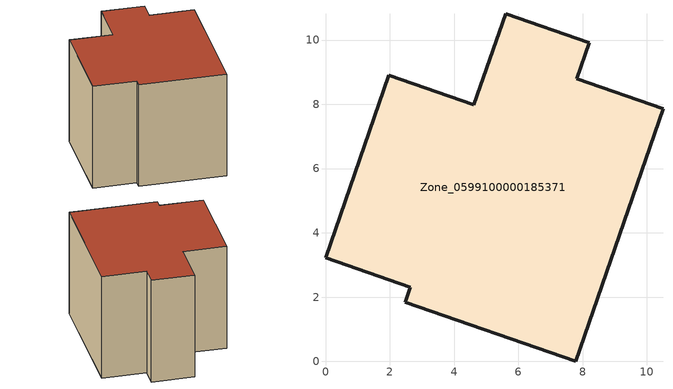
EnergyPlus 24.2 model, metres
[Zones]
Zone_0599100000185371
 floor ground (C_G): 10.5,7.86 7.78,0 2.48,1.84 2.64,2.31 0,3.23 1.97,8.9 4.61,7.98 5.6,10.82 8.21,9.91 7.81,8.79 z0
 wall outside (C_F): 4.61,7.98 1.97,8.9 0,3.23 2.64,2.31 2.48,1.84 7.78,0 10.5,7.86 7.81,8.79 8.21,9.91 5.6,10.82 4.61,7.98 z0:7.2
 roof outside (C_R): 8.21,9.91 5.6,10.82 4.61,7.98 1.97,8.9 0,3.23 2.64,2.31 2.48,1.84 7.78,0 10.5,7.86 7.81,8.79 z7.2
[BUILDING]
Pand.0599100000185371: North Axis=0; Terrain=City; Loads Convergence Tolerance Value=0.04; Temperature Convergence Tolerance Value=0.4; Solar Distribution=FullExterior; Maximum Number of Warmup Days=25; Minimum Number of Warmup Days=1
[Site:Location]
Rotterdam.The.Hague.AP_ZH_NLD Design_Conditions: Latitude=51.96; Longitude=4.45; Time Zone=1; Elevation=-4.5
[SITE:GROUNDTEMPERATURE:BUILDINGSURFACE]
18, 18, 18, 18, 18, 18, 18, 18, 18, 18, 18, 18
[MATERIAL] Thermal Absorptance=0.9; Solar Absorptance=0.7; Visible Absorptance=0.7
Name | Roughness | Thickness | Conductivity | Density | Specific Heat
G.TC.1975-1991 | MediumSmooth | 0.15 | 0.288461 | 540 | 1210
F.TC.1975-1991 | Rough | 0.3 | 0.230769 | 1920 | 840
R.TC.1975-1991 | MediumRough | 0.2 | 0.153846 | 1500 | 1000
[CONSTRUCTION]
C_G: G.TC.1975-1991
C_F: F.TC.1975-1991
C_R: R.TC.1975-1991
[ZONE]
Zone_0599100000185371: Type=1; Multiplier=1; Ceiling Height=Autocalculate; Volume=Autocalculate; Floor Area=autocalculate; Part of Total Floor Area=Yes
[ZONEINFILTRATION:DESIGNFLOWRATE]
Infil_Zone_0599100000185371: Zone or ZoneList or Space or SpaceList=Zone_0599100000185371; Schedule=AlwaysOn; Design Flow Rate Calculation Method=Flow/Area; Flow Rate per Floor Area=0.003; Constant Term Coefficient=1; Temperature Term Coefficient=0; Velocity Term Coefficient=0; Velocity Squared Term Coefficient=0
[HVACTEMPLATE:ZONE:IDEALLOADSAIRSYSTEM]
Zone_0599100000185371: Maximum Heating Supply Air Temperature=50; Minimum Cooling Supply Air Temperature=13; Maximum Heating Supply Air Humidity Ratio=0.0156; Minimum Cooling Supply Air Humidity Ratio=0.0077; Heating Limit=NoLimit; Cooling Limit=NoLimit; Dehumidification Control Type=ConstantSensibleHeatRatio; Cooling Sensible Heat Ratio=0.7; Dehumidification Setpoint=60; Humidification Control Type=None; Humidification Setpoint=30; Outdoor Air Method=None; Outdoor Air Flow Rate per Person=0.00944; Outdoor Air Flow Rate per Zone Floor Area=0; Outdoor Air Flow Rate per Zone=0; Demand Controlled Ventilation Type=None; Outdoor Air Economizer Type=NoEconomizer; Heat Recovery Type=None; Sensible Heat Recovery Effectiveness=0.7; Latent Heat Recovery Effectiveness=0.65
[ZONECONTROL:THERMOSTAT]
ThermostatControl_Zone_0599100000185371: Zone or ZoneList=Zone_0599100000185371; Control Type Schedule=DualSetpointControlType; Control 1=Thermostat_Zone_0599100000185371; Temperature Difference Between Cutout And Setpoint=0
[THERMOSTATSETPOINT:DUALSETPOINT]
Thermostat_Zone_0599100000185371: Heating Setpoint Temperature Schedule=HeatingSetpoint_Zone_0599100000185371; Cooling Setpoint Temperature Schedule=CoolingSetpoint_Zone_0599100000185371
[SCHEDULE:COMPACT]
HeatingSetpoint_Zone_0599100000185371: Through: 12/31, For: AllDays, Until: 24:00, 21
CoolingSetpoint_Zone_0599100000185371: Through: 12/31, For: AllDays, Until: 24:00, 24
DualSetpointControlType: Through: 12/31, For: AllDays, Until: 24:00, 4
AlwaysOn: Through: 12/31, For: AllDays, Until: 24:00, 1
